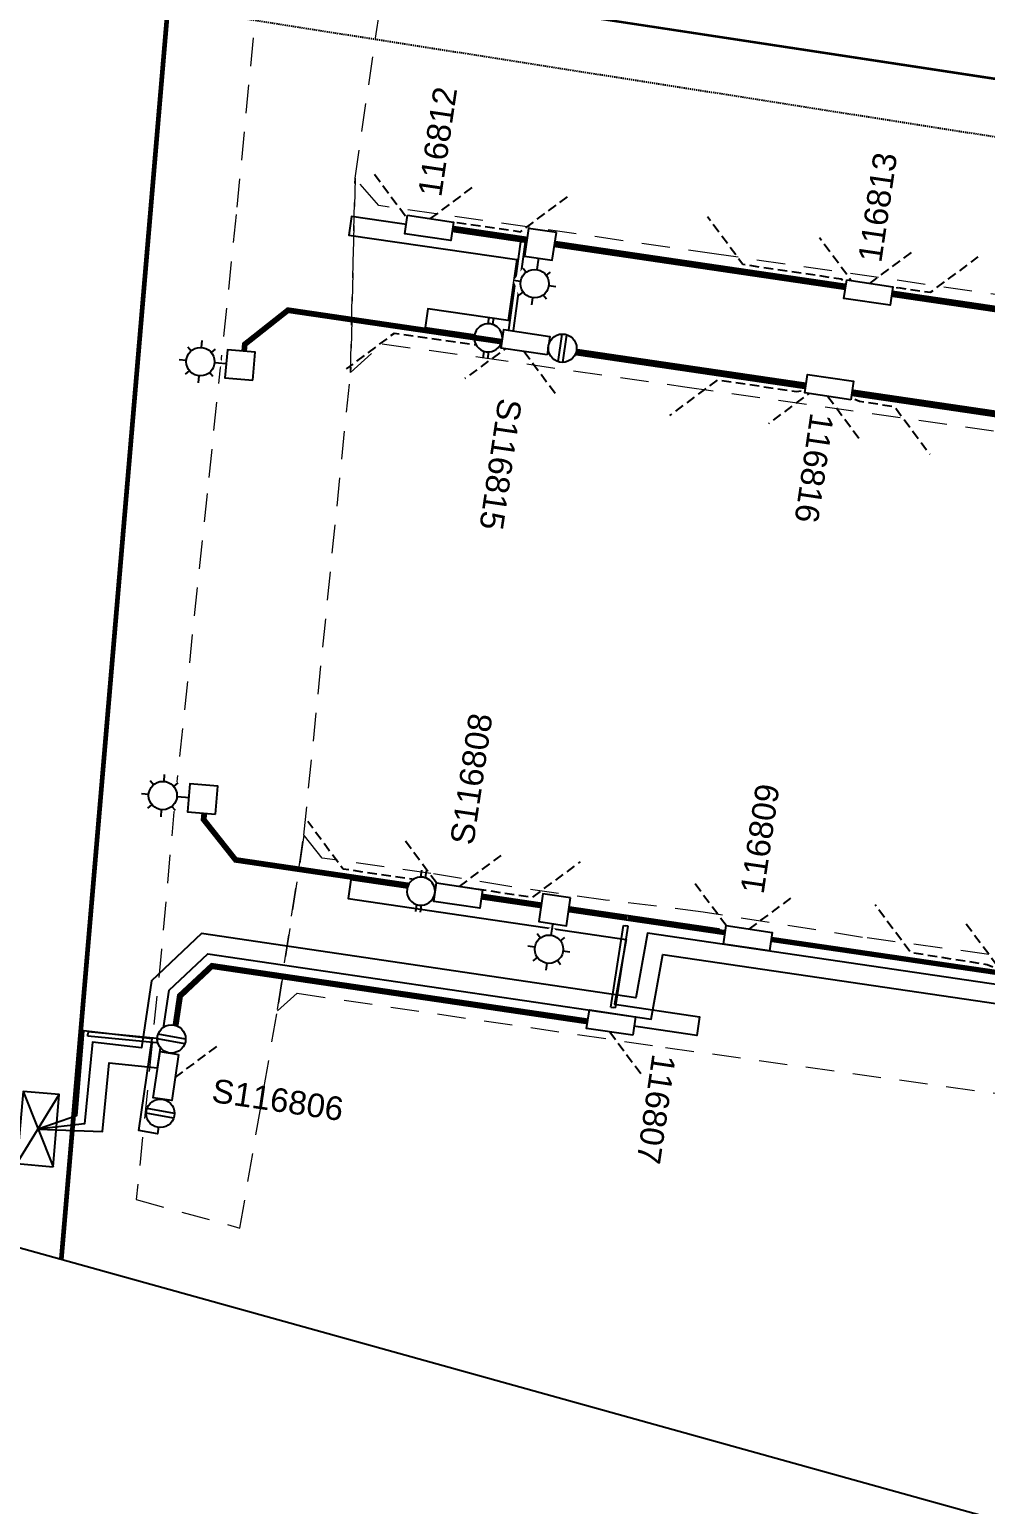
# Model space of a CAD drawing. Header units: metres. Extents: x 307322 to 308805, y 6255611 to 6257083.
# Drawn here: x 308260.2 to 308361.4, y 6256246.1 to 6256402.3 of the extents above; entities that cross this region are included whole.
import ezdxf
from ezdxf.enums import TextEntityAlignment as Align

# ---------------------------------------------------------------- set-up
doc = ezdxf.new("R2010")
doc.units = ezdxf.units.M
for name, pattern in [('Cable Exist OH', [1, 1, 0]), ('Dash', [5, 3, -2]), ('DASHED', [0.75, 0.5, -0.25]), ('HIDDEN2', [0.1875, 0.125, -0.0625]), ('IE Trench LV', [6.5, 5, -1.5])]:
    doc.linetypes.add(name, pattern=pattern)
doc.layers.get('0').update_dxf_attribs({"color": 6})
doc.layers.add('Cadastre Developer_SP_EXT', color=9, linetype='Continuous', lineweight=5)
doc.layers.add('Cadastre Land Parcels_SP_EXT', color=9, linetype='Continuous', lineweight=5)
for name, color, linetype in [('Equip_LV_NEW', 2, 'Continuous'), ('Equip_SP_SL_NEW', 2, 'Continuous'), ('Mains_HV_NEW_U72', 2, 'Continuous'), ('Mains_LV_NEW_T84', 2, 'Continuous'), ('Mains_SL_NEW_R6', 2, 'Continuous'), ('Mains_TR_EXT', 7, 'Continuous'), ('OH_Details_SP_MISC', 7, 'Continuous'), ('Services_SP_NEW_UG', 2, 'Continuous'), ('Sub_SP_NEW', 2, 'Continuous'), ('SupportsUG_SP_LV_NEW', 2, 'Continuous'), ('SupportsUG_SP_LV_SL_NEW', 2, 'Continuous'), ('Trench_SP_NEW', 2, 'Continuous'), ('UG_Details_SP_MISC', 7, 'Continuous')]:
    doc.layers.add(name, color=color, linetype=linetype)
doc.layers.add('Features_HIDE', color=1, linetype='Continuous', plot=False)
doc.styles.add('POLE_LABEL', font='arial.ttf')
doc.styles.add('SL_LABEL', font='arial.ttf')
doc.styles.get("Standard").update_dxf_attribs({"font": 'arial.ttf'})
doc.linetypes.add('Cable 1', pattern='A,7,-3,["//",Standard,S=1.5,R=0,X=-2.1,Y=-0.7],-0.001', length=10.001)
doc.linetypes.add('Cable 4', pattern='A,5.25,-0.1,["o",Standard,S=2,R=0,X=1.2,Y=-0.7],-4', length=9.35)
doc.linetypes.add('Cable E OH', pattern='A,9.4,["E",Standard,S=1.7,R=0,X=0,Y=-1],0', length=9.4)
doc.linetypes.add('Cable New UG', pattern='A,7,-0.25,["x",Standard,S=2,R=0,X=0.2,Y=-0.8],-2.1', length=9.35)
doc.linetypes.add('Cable P UG', pattern='A,6,-0.5,["P",Standard,S=1.7,R=0,X=0.5,Y=-1],-2.9', length=9.4)
doc.linetypes.add('IE Trench HV', pattern='A,7,-0.2,["/",Standard,S=3,R=0,X=0.6,Y=-1.4],-2.5', length=9.7)

# ---------------------------------------------------------------- blocks, each defined once
blk = doc.blocks.new('PILLAR_NEW')
for tag, height, flags, p in [('ASSET_NUM', 2.5, 8, (2, 4)), ('STREET_CODE', 0.2, 9, (1.5, 2))]:
    blk.add_attdef(tag, text='', height=height, dxfattribs=dict(flags=flags)).set_placement(p, align=Align.MIDDLE_LEFT)
blk.add_wipeout([(-2.47, 0.99), (2.47, 0.99), (2.47, -0.99), (-2.47, -0.99)])
at = {"lineweight": -3}
blk.add_lwpolyline([(-2.47, 0.99), (2.47, 0.99), (2.47, -0.99), (-2.47, -0.99)], close=True, dxfattribs=at)
for tag, flags, p in [('OWNED_BY', 9, (1.5, 1.8)), ('OPERATED_BY', 9, (1.5, 1.6)), ('STATE', 9, (1.5, 1.2)), ('SUPPORT_TYPE', 9, (1.5, 1)), ('SUBURB', 9, (1.5, 0.2)), ('STREETNAME', 9, (1.5, 0)), ('MAINTAINED_BY', 9, (1.5, 1.4)), ('USAGE', 9, (1.5, 0.8)), ('LEGEND', 9, (1.5, 0.6)), ('PARENT', 9, (1.5, 0.4)), ('Z', 1, (1.5, -0.6)), ('LOCATION', 9, (1.5, -0.2)), ('NOTES', 9, (1.5, -0.4))]:
    blk.add_attdef(tag, text='', height=0.2, dxfattribs=dict(flags=flags)).set_placement(p, align=Align.MIDDLE_LEFT)
blk = doc.blocks.new('SUB_PADMOUNT_NEW')
for p, q in [((-3.84, 1.92), (3.84, -1.92)), ((3.84, 1.92), (-3.84, -1.92))]:
    blk.add_line(p, q)
blk.add_lwpolyline([(-3.84, -1.92), (3.84, -1.92), (3.84, 1.92), (-3.84, 1.92)], close=True)
for tag, height, flags, p in [('ASSET_NUM', 3.5, 8, (2, 2)), ('STREET_CODE', 0.2, 9, (1.5, 0)), ('OPERATING_VOLTAGE', 0.2, 9, (1.5, -0.4)), ('ORIENTATION', 0.2, 9, (1.5, -0.6)), ('OWNED_BY', 0.2, 9, (1.5, -0.8)), ('OPERATED_BY', 0.2, 9, (1.5, -1)), ('CONSTRUCTED_VOLTAGE', 0.2, 9, (1.5, -1.4)), ('SECONDARY_VOLTAGE', 0.2, 9, (1.5, -1.6)), ('NO_PHASES', 0.2, 9, (1.5, -0.2)), ('MAINTAINED_BY', 0.2, 9, (1.5, -1.2)), ('STATE', 0.2, 9, (1.5, -1.8)), ('SUBSTATION_TYPE', 0.2, 9, (1.5, -2.2)), ('SUBURB', 0.2, 9, (1.5, -2.8)), ('STREETNAME', 0.2, 9, (1.5, -3)), ('PARENT', 0.2, 9, (1.5, -2)), ('USAGE', 0.2, 9, (1.5, -2.4)), ('LEGEND', 0.2, 9, (1.5, -2.6)), ('LOCATION', 0.2, 9, (1.5, -3.2)), ('Z', 0.2, 1, (1.5, -3.6)), ('NOTES', 0.2, 9, (1.5, -3.4))]:
    blk.add_attdef(tag, text='', height=height, dxfattribs=dict(flags=flags)).set_placement(p, align=Align.MIDDLE_LEFT)
blk = doc.blocks.new('*U778')
for tag, p, flags in [('ORIENTATION', (0, 0), 9), ('Z', (0, 0), 1), ('USAGE', (0, -0.2), 9), ('NOTES', (0, -0.4), 9)]:
    blk.add_attdef(tag, p, '', height=0.2, dxfattribs=dict(flags=flags))
blk.add_wipeout([(0.93, 6.57), (0.78, 6.67), (0.61, 6.76), (0.44, 6.83), (0.26, 6.87), (0.07, 6.89), (-0.12, 6.89), (-0.3, 6.86), (-0.49, 6.81), (-0.66, 6.74), (-0.82, 6.65), (-0.97, 6.53), (-1.11, 6.4), (-1.22, 6.26), (-1.32, 6.1), (-1.4, 5.93), (-1.45, 5.75), (-1.49, 5.56), (-1.49, 5.37), (-1.48, 5.19), (-1.44, 5), (-1.38, 4.83), (-1.3, 4.66), (-1.19, 4.5), (-1.07, 4.36), (-0.93, 4.23), (-0.78, 4.13), (-0.61, 4.04), (-0.44, 3.97), (-0.26, 3.93), (-0.07, 3.91), (0.12, 3.91), (0.3, 3.94), (0.49, 3.99), (0.66, 4.06), (0.82, 4.15), (0.97, 4.27), (1.11, 4.4), (1.22, 4.54), (1.32, 4.7), (1.4, 4.87), (1.45, 5.05), (1.49, 5.24), (1.49, 5.43), (1.48, 5.61), (1.44, 5.8), (1.38, 5.97), (1.3, 6.14), (1.19, 6.3), (1.07, 6.44)])
for p, q in [((-1.47, 5.65), (-2.22, 5.65)), ((-1.47, 5.15), (-2.22, 5.15)), ((1.47, 5.65), (2.22, 5.65)), ((1.47, 5.15), (2.22, 5.15))]:
    blk.add_line(p, q)
blk.add_lwpolyline([(0, 3.91, 1), (0, 6.89, 1)], format="xyb", close=True)
blk = doc.blocks.new('*U779')
for tag, flags, p in [('ACTUAL_STATUS', 9, (1.5, 0)), ('CONSTRUCTED_VOLTAGE', 9, (1.5, -0.2)), ('OPERATING_VOLTAGE', 9, (1.5, -0.6)), ('ORIENTATION', 9, (1.5, -0.8)), ('STATE', 9, (1.5, -1)), ('SWITCH_TYPE', 9, (1.5, -1.2)), ('NO_PHASES', 9, (1.5, -0.4)), ('USAGE', 9, (1.5, -1.4)), ('NOTES', 9, (1.5, -1.6)), ('OWNED_BY', 9, (1.5, -1.8)), ('OPERATED_BY', 9, (1.5, -2)), ('TYPE', 9, (1.5, -2.6)), ('Z', 1, (1.5, -2.8)), ('MAINTAINED_BY', 9, (1.5, -2.2)), ('NUMBER_OF_PHASES', 9, (1.5, -2.4))]:
    blk.add_attdef(tag, text='', height=0.2, dxfattribs=dict(flags=flags)).set_placement(p, align=Align.MIDDLE_LEFT)
blk.add_wipeout([(-1.06, 4.34), (-0.92, 4.22), (-0.76, 4.11), (-0.59, 4.03), (-0.42, 3.97), (-0.23, 3.92), (-0.05, 3.91), (0.14, 3.91), (0.33, 3.94), (0.51, 3.99), (0.68, 4.07), (0.84, 4.16), (0.99, 4.28), (1.12, 4.41), (1.24, 4.56), (1.33, 4.72), (1.41, 4.89), (1.46, 5.07), (1.49, 5.26), (1.49, 5.45), (1.48, 5.63), (1.43, 5.82), (1.37, 5.99), (1.29, 6.16), (1.18, 6.32), (1.06, 6.46), (0.92, 6.58), (0.76, 6.69), (0.59, 6.77), (0.42, 6.83), (0.23, 6.88), (0.05, 6.89), (-0.14, 6.89), (-0.33, 6.86), (-0.51, 6.81), (-0.68, 6.73), (-0.84, 6.64), (-0.99, 6.52), (-1.12, 6.39), (-1.24, 6.24), (-1.33, 6.08), (-1.41, 5.91), (-1.46, 5.73), (-1.49, 5.54), (-1.49, 5.35), (-1.48, 5.17), (-1.43, 4.98), (-1.37, 4.81), (-1.29, 4.64), (-1.18, 4.48)])
for p, q in [((1.48, 5.65), (-1.48, 5.65)), ((1.48, 5.15), (-1.48, 5.15))]:
    blk.add_line(p, q)
blk.add_circle((0, 5.4), 1.5)
blk = doc.blocks.new('COLUMN_NEW')
for tag, flags, p in [('Z', 1, (1.5, -2.8)), ('NOTES', 9, (1.5, -2.4)), ('LABEL_ALIGNMENT', 9, (1.5, -2.6))]:
    blk.add_attdef(tag, text='', height=0.2, dxfattribs=dict(flags=flags)).set_placement(p, align=Align.MIDDLE_LEFT)
blk.add_wipeout([(-1.485, -1.485), (1.485, -1.485), (1.485, 1.485), (-1.485, 1.485)])
at = {"lineweight": -3}
blk.add_lwpolyline([(-1.485, -1.485), (1.485, -1.485), (1.485, 1.485), (-1.485, 1.485)], close=True, dxfattribs=at)
at = {"flags": 9}
for tag, height, p in [('ASSET_NUM', 2.5, (2, 2)), ('STREET_CODE', 0.2, (1.5, 0)), ('OWNED_BY', 0.2, (1.5, -0.4)), ('OPERATED_BY', 0.2, (1.5, -0.6)), ('STATE', 0.2, (1.5, -1)), ('COLUMN_TYPE', 0.2, (1.5, -0.2)), ('USAGE', 0.2, (1.5, -1.2)), ('MAINTAINED_BY', 0.2, (1.5, -0.8)), ('LEGEND', 0.2, (1.5, -1.4)), ('PARENT', 0.2, (1.5, -1.6)), ('SUBURB', 0.2, (1.5, -1.8)), ('STREETNAME', 0.2, (1.5, -2)), ('LOCATION', 0.2, (1.5, -2.2))]:
    blk.add_attdef(tag, text='', height=height, dxfattribs=at).set_placement(p, align=Align.MIDDLE_LEFT)
at = {"style": 'POLE_LABEL', "flags": 9}
blk.add_attdef('STRUCTURE_PLANT_NUMBER', text='', height=0.2, dxfattribs=at).set_placement((1.5, 0.242), align=Align.MIDDLE_LEFT)
blk = doc.blocks.new('SL_LANTERN_NEW')
blk.add_line((0, 0), (0, 0))
for tag, p, flags in [('Z', (0, 0), 1), ('OPERATED_BY', (0, -9.61), 9)]:
    blk.add_attdef(tag, p, '', height=0.2, dxfattribs=dict(flags=flags))
at = {"style": 'SL_LABEL', "flags": 9}
blk.add_attdef('STREET_CODE', text='', height=0.2, dxfattribs=at).set_placement((0, -0.2), align=Align.MIDDLE_LEFT)
for tag, height, flags, p in [('CONSTRUCTED_VOLTAGE', 0.2, 9, (0, -0.4)), ('CONTROL_TYPE', 0.2, 9, (0, -0.6)), ('OPERATING_VOLTAGE', 0.2, 9, (0, -1.4)), ('ORIENTATION', 0.2, 9, (0, -1.6)), ('LANTERN_PURPOSE', 0.2, 9, (0, -0.8)), ('LANTERN_TYPE', 0.2, 9, (0, -1)), ('NO_PHASES', 0.2, 9, (0, -1.2)), ('LNUMBER', 2.5, 8, (1.2, -2.8)), ('OWNED_BY', 0.2, 9, (0, -1.8)), ('STATE', 0.2, 9, (0, -2)), ('CEXIST', 0.2, 9, (0, -2.4)), ('CNEW', 0.2, 9, (0, -2.6)), ('CNUMBER', 0.2, 9, (0, -2.8)), ('CREMOVE', 0.2, 9, (0, -3)), ('CREPLACE', 0.2, 9, (0, -3.2)), ('USAGE', 0.2, 9, (0, -2.2)), ('LKINGHEIGHT', 0.2, 9, (0, -3.4)), ('LBRACKET', 0.2, 9, (0, -3.6)), ('LBRACKETVOCAB', 0.2, 9, (0, -3.8)), ('LCATEGORY', 0.2, 9, (0, -4)), ('LCHARGE1', 0.2, 9, (0, -4.2)), ('LCHARGE1PERCENT', 0.2, 9, (0, -4.4)), ('LCHARGE2', 0.2, 9, (0, -4.6)), ('LCHARGE2PERCENT', 0.2, 9, (0, -4.8)), ('LCHARGE3', 0.2, 9, (0, -5)), ('LCHARGE3PERCENT', 0.2, 9, (0, -5.2)), ('LEXIST', 0.2, 9, (0, -5.4)), ('LLAMP', 0.2, 9, (0, -5.6)), ('LLAMPVOCAB', 0.2, 9, (0, -5.8)), ('LMAST', 0.2, 9, (0, -6)), ('LMASTVOCAB', 0.2, 9, (0, -6.2)), ('LNEW', 0.2, 9, (0, -6.4)), ('LANTNUMBER', 0.2, 9, (0, -6.6)), ('LOUTREACH', 0.2, 9, (0, -7)), ('LOUTREACHVOCAB', 0.2, 9, (0, -7.2)), ('LRATECODE', 0.2, 9, (0, -7.4)), ('LREMOVE', 0.2, 9, (0, -7.6)), ('LREPLACE', 0.2, 9, (0, -7.8)), ('SUBURB', 0.2, 9, (0, -8.6)), ('STREETNAME', 0.2, 9, (0, -8.8)), ('LTYPE', 0.2, 9, (0, -8)), ('LTYPEVOCAB', 0.2, 9, (0, -8.2)), ('LEGEND', 0.2, 9, (0, -8.4)), ('LOCATION', 0.2, 9, (0, -9)), ('NOTES', 0.2, 9, (0, -9.2)), ('MAINTAINED_BY', 0.2, 9, (0, -9.86))]:
    blk.add_attdef(tag, text='', height=height, dxfattribs=dict(flags=flags)).set_placement(p, align=Align.MIDDLE_LEFT)
blk.add_wipeout([(0, 6.47), (1.46, 5.68), (2.25, 4.22), (1.46, 2.76), (0, 1.86), (-1.46, 2.76), (-2.25, 4.22), (-1.46, 5.68)])
for p, q in [((0, 5.72), (0, 6.47)), ((-1.46, 5.68), (-1.06, 5.28)), ((1.46, 5.68), (1.06, 5.28)), ((-2.25, 4.22), (-1.5, 4.22)), ((-1.46, 2.76), (-1.06, 3.16)), ((1.46, 2.76), (1.06, 3.16)), ((1.5, 4.22), (2.25, 4.22)), ((0, 0), (0, 2.72))]:
    blk.add_line(p, q)
blk.add_circle((0, 4.22), 1.5)
blk.add_attdef('ASSET_NUM', text='', height=2.5, dxfattribs=at).set_placement((2, 2), align=Align.MIDDLE_LEFT)
blk = doc.blocks.new('*U780')
for tag, flags, p in [('ACTUAL_STATUS', 9, (1.5, 0)), ('CONSTRUCTED_VOLTAGE', 9, (1.5, -0.2)), ('OPERATING_VOLTAGE', 9, (1.5, -0.6)), ('ORIENTATION', 9, (1.5, -0.8)), ('STATE', 9, (1.5, -1)), ('SWITCH_TYPE', 9, (1.5, -1.2)), ('NO_PHASES', 9, (1.5, -0.4)), ('USAGE', 9, (1.5, -1.4)), ('NOTES', 9, (1.5, -1.6)), ('OWNED_BY', 9, (1.5, -1.8)), ('OPERATED_BY', 9, (1.5, -2)), ('TYPE', 9, (1.5, -2.6)), ('Z', 1, (1.5, -2.8)), ('MAINTAINED_BY', 9, (1.5, -2.2)), ('NUMBER_OF_PHASES', 9, (1.5, -2.4))]:
    blk.add_attdef(tag, text='', height=0.2, dxfattribs=dict(flags=flags)).set_placement(p, align=Align.MIDDLE_LEFT)
blk.add_wipeout([(-1, 4.29), (-0.86, 4.18), (-0.7, 4.08), (-0.52, 4), (-0.35, 3.95), (-0.16, 3.91), (0.03, 3.91), (0.21, 3.92), (0.4, 3.96), (0.57, 4.02), (0.74, 4.1), (0.9, 4.21), (1.04, 4.33), (1.17, 4.47), (1.28, 4.62), (1.36, 4.79), (1.43, 4.96), (1.47, 5.15), (1.49, 5.33), (1.49, 5.52), (1.46, 5.71), (1.41, 5.89), (1.34, 6.06), (1.25, 6.22), (1.13, 6.37), (1, 6.51), (0.86, 6.62), (0.7, 6.72), (0.52, 6.8), (0.35, 6.85), (0.16, 6.89), (-0.03, 6.89), (-0.21, 6.88), (-0.4, 6.84), (-0.57, 6.78), (-0.74, 6.7), (-0.9, 6.59), (-1.04, 6.47), (-1.17, 6.33), (-1.28, 6.18), (-1.36, 6.01), (-1.43, 5.84), (-1.47, 5.65), (-1.49, 5.47), (-1.49, 5.28), (-1.46, 5.09), (-1.41, 4.91), (-1.34, 4.74), (-1.25, 4.58), (-1.13, 4.43)])
for p, q in [((1.46, 5.72), (-1.49, 5.58)), ((1.49, 5.22), (-1.46, 5.08))]:
    blk.add_line(p, q)
blk.add_circle((0, 5.4), 1.5)

msp = doc.modelspace()

# ---------------------------------------------------------------- linework, layer by layer
at = {"layer": 'Cadastre Developer_SP_EXT', "linetype": 'Dash'}
for points in [[(308285.34, 6256416.3), (308282.12, 6256382.68), (308279.04, 6256353.11), (308275.56, 6256319.85), (308274.22, 6256304.86), (308271.55, 6256278.36), (308282.52, 6256275.35), (308286.5, 6256298.5), (308289.29, 6256316.96), (308294.23, 6256365.95), (308294.7, 6256386.5), (308298.78, 6256414.31), (308285.34, 6256416.3)], [(308410.34, 6256367.48), (308397.01, 6256369.37), (308388.65, 6256370.51), (308369.91, 6256373.12), (308332.97, 6256378.47), (308297.24, 6256383.62), (308294.7, 6256386.5), (308294.23, 6256365.95), (308297.58, 6256368.97), (308307.95, 6256367.56), (308329.63, 6256364.42), (308401.64, 6256354.17), (308410.34, 6256367.48)], [(308386.83, 6256282.65), (308390.25, 6256303.46), (308386.57, 6256300.98), (308348.43, 6256306.13), (308331.57, 6256308.81), (308321.2, 6256310.08), (308310.89, 6256311.55), (308302.73, 6256312.89), (308291.22, 6256314.53), (308289.29, 6256316.96), (308286.48, 6256298.34), (308288.59, 6256300.21), (308327.58, 6256294.47), (308383.2, 6256286.74), (308386.83, 6256282.65)]]:
    msp.add_lwpolyline(points, close=True, dxfattribs=at)
at = {"layer": 'Cadastre Land Parcels_SP_EXT', "linetype": 'Continuous'}
msp.add_lwpolyline([(308360.83, 6256244.98), (308228.43, 6256281.82)], dxfattribs=at)
at = {"layer": 'Features_HIDE', "linetype": 'HIDDEN2'}
msp.add_lwpolyline([(308078.76, 6256458.91), (308075.21, 6256436.14), (308456.88, 6256376.03), (308461.39, 6256390.47), (308089.8, 6256445.47), (308091.53, 6256457.19), (308078.76, 6256458.91)], close=True, dxfattribs=at)
at = {"layer": 'Features_HIDE', "linetype": 'Cable P UG'}
msp.add_lwpolyline([(308297.36, 6256406.97), (308461.93, 6256381.85)], dxfattribs=at)
at = {"layer": 'Features_HIDE', "linetype": 'Cable E OH'}
msp.add_lwpolyline([(308297.36, 6256406.97), (308461.93, 6256381.85)], dxfattribs=at)
at = {"layer": 'Features_HIDE', "linetype": 'Continuous'}
msp.add_lwpolyline([(308228.43, 6256281.82), (308360.83, 6256244.98)], dxfattribs=at)
at = {"layer": 'Mains_LV_NEW_T84', "linetype": 'Cable New UG', "flags": 128}
for points in [[(308302.55, 6256381.25), (308407.63, 6256365.75), (308412.18, 6256368.63), (308418.29, 6256388.38), (308420.25, 6256390.34)], [(308420.23, 6256390.36), (308423.98, 6256385.23), (308402.94, 6256317.2), (308396.93, 6256318.92), (308398.44, 6256323.84), (308399.93, 6256333.9), (308397.95, 6256334.19), (308396.49, 6256324.28), (308389.76, 6256302.54), (308384.11, 6256298.97), (308369.41, 6256301.2), (308303.17, 6256310.91)], [(308302.55, 6256381.25), (308294.33, 6256382.47), (308294.04, 6256380.49), (308311.84, 6256377.9), (308310.9, 6256371.43), (308302.4, 6256372.68), (308302.11, 6256370.71), (308312.75, 6256369.14)], [(308380.27, 6256359.21), (308312.75, 6256369.14)], [(308303.17, 6256310.91), (308294.27, 6256312.22), (308293.98, 6256310.25), (308323.4, 6256305.9), (308322.16, 6256299.06), (308331.18, 6256297.73), (308330.89, 6256295.75), (308321.81, 6256297.09)], [(308321.81, 6256297.09), (308279.46, 6256303.34), (308275.95, 6256300.04), (308274.71, 6256291.59)], [(308274.71, 6256291.59), (308273.78, 6256285.33), (308271.81, 6256285.67), (308273.24, 6256295.37), (308265.97, 6256296.23), (308265.21, 6256287.24), (308261.15, 6256285.83)]]:
    msp.add_lwpolyline(points, dxfattribs=at)
at = {"layer": 'Mains_SL_NEW_R6', "linetype": 'Cable 4', "flags": 128}
for points in [[(308302.55, 6256381.25), (308303.84, 6256381.57), (308313.31, 6256380.18), (308314.33, 6256379.52)], [(308279.07, 6256320.82), (308278.88, 6256318.68), (308282.17, 6256314.51), (308302.58, 6256311.5), (308303.17, 6256310.91)], [(308333.84, 6256306.39), (308333.25, 6256306.98), (308317.16, 6256309.36), (308315.84, 6256309.05)]]:
    msp.add_lwpolyline(points, dxfattribs=at)
at = {"layer": 'Mains_TR_EXT', "linetype": 'Cable Exist OH'}
msp.add_lwpolyline([(308297.36, 6256406.97), (308460.52, 6256382.17)], dxfattribs=at)
at = {"layer": 'OH_Details_SP_MISC', "color": 7, "linetype": 'Continuous', "flags": 128}
msp.add_lwpolyline([(308460.52, 6256382.17), (308297.33, 6256406.98), (308210.32, 6256420.71)], dxfattribs=at)
at = {"layer": 'Services_SP_NEW_UG', "linetype": 'DASHED', "ltscale": 2, "flags": 128}
for points in [[(308302.55, 6256381.25), (308300.65, 6256381.63), (308300, 6256382.54), (308296.67, 6256387.03)], [(308302.55, 6256381.25), (308305.52, 6256381.83), (308312.22, 6256380.85), (308317.28, 6256384.61)], [(308302.69, 6256382.23), (308307.18, 6256385.57)], [(308349.05, 6256374.4), (308346.15, 6256375.83), (308335.77, 6256377.36), (308332.02, 6256382.42)], [(308349.05, 6256374.4), (308347.2, 6256375.71), (308343.87, 6256380.2)], [(308349.05, 6256374.4), (308352.2, 6256374.93), (308355.63, 6256374.43), (308360.68, 6256378.18)], [(308349.19, 6256375.38), (308353.68, 6256378.71)], [(308312.75, 6256369.14), (308309.1, 6256368.63), (308298.83, 6256370.08), (308293.78, 6256366.33)], [(308312.75, 6256369.14), (308310.82, 6256368.62), (308306.33, 6256365.29)], [(308312.6, 6256368.16), (308315.94, 6256363.67)], [(308344.9, 6256364.39), (308341.45, 6256363.89), (308333.03, 6256365.13), (308327.98, 6256361.37)], [(308344.9, 6256364.39), (308342.94, 6256363.86), (308338.46, 6256360.52)], [(308344.9, 6256364.39), (308348.12, 6256362.9), (308351.8, 6256362.34), (308355.55, 6256357.29)], [(308344.76, 6256363.41), (308348.09, 6256358.93)], [(308305.62, 6256310.55), (308302.47, 6256312.04), (308293.44, 6256313.35), (308289.69, 6256318.4)], [(308303.32, 6256311.89), (308299.98, 6256316.38)], [(308303.17, 6256310.91), (308306.09, 6256311.48), (308313.52, 6256310.39), (308318.58, 6256314.14)], [(308305.77, 6256311.53), (308310.25, 6256314.86)], [(308333.99, 6256307.37), (308330.65, 6256311.85)], [(308336.44, 6256307), (308340.92, 6256310.34)], [(308364.98, 6256301.79), (308361.63, 6256303.23), (308353.53, 6256304.51), (308349.77, 6256309.56)], [(308362.68, 6256303.13), (308359.34, 6256307.62)], [(308321.67, 6256296.13), (308325, 6256291.64)], [(308275.66, 6256291.3), (308280.15, 6256294.63)]]:
    msp.add_lwpolyline(points, dxfattribs=at)
at = {"layer": 'Trench_SP_NEW', "linetype": 'IE Trench HV', "const_width": 0.5, "flags": 128}
for points in [[(308275.99, 6256417.54), (308263.61, 6256272.03)], [(308394.57, 6256319.1), (308389.51, 6256302.73), (308384.04, 6256299.29), (308323.55, 6256308.18)], [(308321.75, 6256296.8), (308279.56, 6256303.02), (308276.24, 6256299.9), (308275.55, 6256295.28)]]:
    msp.add_lwpolyline(points, dxfattribs=at)
at = {"layer": 'Trench_SP_NEW', "linetype": 'IE Trench LV', "flags": 128}
for points, const_width in [([(308302.59, 6256381.55), (308407.56, 6256366.07), (308411.93, 6256368.82), (308417.97, 6256388.64)], 0.6), ([(308312.7, 6256368.84), (308373.55, 6256359.86)], 0.6), ([(308278.87, 6256320.84), (308278.67, 6256318.61), (308282.06, 6256314.33), (308303.12, 6256311.22)], 0.6), ([(308303.12, 6256311.22), (308323.51, 6256308.18)], 0.6), ([(308275.34, 6256293.84), (308275.47, 6256294.74)], 0.1)]:
    msp.add_lwpolyline(points, dxfattribs=dict(at, const_width=const_width))
at = {"layer": 'UG_Details_SP_MISC'}
for p, q in [((308310.93, 6256369.91), (308312.29, 6256380.07)), ((308311.41, 6256369.85), (308312.77, 6256380.01)), ((308312.29, 6256380.07), (308312.53, 6256380.04)), ((308312.77, 6256380.01), (308312.53, 6256380.04)), ((308310.93, 6256369.91), (308311.17, 6256369.88)), ((308311.41, 6256369.85), (308311.17, 6256369.88)), ((308321.79, 6256298.75), (308323.13, 6256307.37)), ((308322.27, 6256298.68), (308323.61, 6256307.3)), ((308323.13, 6256307.37), (308323.37, 6256307.34)), ((308323.61, 6256307.3), (308323.37, 6256307.34)), ((308321.79, 6256298.75), (308322.03, 6256298.71)), ((308322.27, 6256298.68), (308322.03, 6256298.71)), ((308266.4, 6256295.65), (308266.42, 6256295.89)), ((308274.78, 6256294.85), (308266.4, 6256295.65)), ((308266.45, 6256296.13), (308266.42, 6256295.89)), ((308274.83, 6256295.33), (308266.45, 6256296.13)), ((308274.78, 6256294.85), (308274.81, 6256295.09)), ((308274.83, 6256295.33), (308274.81, 6256295.09))]:
    msp.add_line(p, q, dxfattribs=at)

# ---------------------------------------------------------------- block references
at = {"layer": 'Sub_SP_NEW'}
ref = msp.add_blockref('SUB_PADMOUNT_NEW', (308261.15, 6256285.83), dxfattribs=dict(at, rotation=85.13695251390084))
ref.add_attrib('ASSET_NUM', '29205', dxfattribs={"layer": 'Features_HIDE', "height": 2.5}).set_placement((308247.35, 6256287.17), align=Align.MIDDLE_LEFT)

# ---------------------------------------------------------------- next in the draw order: block references
at = {"layer": 'Equip_LV_NEW', "linetype": 'Cable New UG', "rotation": 81.30180828836525}
msp.add_blockref('*U778', (308314.15, 6256368.79), dxfattribs=at)
at = {"layer": 'Equip_SP_SL_NEW'}
for p, rotation in [((308278.56, 6256320.79), 85.17117531518709), ((308315.84, 6256309.05), 171.6967247222972)]:
    msp.add_blockref('SL_LANTERN_NEW', p, dxfattribs=dict(at, rotation=rotation))
at = {"layer": 'SupportsUG_SP_LV_NEW'}
ref = msp.add_blockref('PILLAR_NEW', (308302.55, 6256381.25), dxfattribs=dict(at, rotation=351.6088899246359))
ref.add_attrib('ASSET_NUM', '116812', dxfattribs={"layer": '0', "height": 2.5, "rotation": 81.6089}).set_placement((308302.59, 6256384.62), align=Align.MIDDLE_LEFT)
ref = msp.add_blockref('PILLAR_NEW', (308349.05, 6256374.4), dxfattribs=dict(at, rotation=351.6088899246359))
ref.add_attrib('ASSET_NUM', '116813', dxfattribs={"layer": '0', "height": 2.5, "rotation": 81.6089}).set_placement((308349.17, 6256377.67), align=Align.MIDDLE_LEFT)
ref = msp.add_blockref('PILLAR_NEW', (308344.9, 6256364.39), dxfattribs=dict(at, rotation=171.6088897149294))
ref.add_attrib('ASSET_NUM', '116816', dxfattribs={"layer": '0', "height": 2.5, "rotation": 261.6089}).set_placement((308344.16, 6256361.58), align=Align.MIDDLE_LEFT)
ref = msp.add_blockref('PILLAR_NEW', (308305.62, 6256310.55), dxfattribs=dict(at, rotation=351.6088899246359))
ref.add_attrib('ASSET_NUM', 'S116808', dxfattribs={"layer": '0', "height": 2.5, "rotation": 81.6089}).set_placement((308305.99, 6256315.99), align=Align.MIDDLE_LEFT)
ref = msp.add_blockref('PILLAR_NEW', (308321.81, 6256297.11), dxfattribs=dict(at, rotation=171.6088897149294))
ref.add_attrib('ASSET_NUM', '116807', dxfattribs={"layer": '0', "height": 2.5, "rotation": 261.6089}).set_placement((308327.43, 6256293.69), align=Align.MIDDLE_LEFT)
ref = msp.add_blockref('PILLAR_NEW', (308274.68, 6256291.44), dxfattribs=dict(at, rotation=261.6088897149294))
ref.add_attrib('ASSET_NUM', 'S116806', dxfattribs={"layer": '0', "height": 2.5, "rotation": 351.6089}).set_placement((308279.61, 6256289.95), align=Align.MIDDLE_LEFT)

# ---------------------------------------------------------------- next in the draw order: linework, layer by layer
at = {"layer": 'Mains_HV_NEW_U72', "linetype": 'Cable 1', "flags": 128}
msp.add_lwpolyline([(308261.15, 6256285.83), (308267.98, 6256285.57), (308268.69, 6256292.85), (308273.8, 6256292.3), (308275.01, 6256300.53), (308279.12, 6256304.4), (308326.04, 6256297.48), (308327.3, 6256304.32), (308381.48, 6256296.33), (308380.27, 6256288.54), (308380.35, 6256287.17), (308382.58, 6256286.61), (308385.36, 6256282.63), (308387.01, 6256251.83), (308375.31, 6256248.16)], dxfattribs=at)

# ---------------------------------------------------------------- next in the draw order: block references
at = {"layer": 'SupportsUG_SP_LV_NEW'}
ref = msp.add_blockref('PILLAR_NEW', (308312.75, 6256369.14), dxfattribs=dict(at, rotation=171.6088897149294))
ref.add_attrib('ASSET_NUM', 'S116815', dxfattribs={"layer": '0', "height": 2.5, "rotation": 261.6089}).set_placement((308311.14, 6256363.13), align=Align.MIDDLE_LEFT)
at = {"layer": 'SupportsUG_SP_LV_SL_NEW'}
for p, rotation in [((308278.56, 6256320.79), 85.17117531518709), ((308315.84, 6256309.05), 171.6967247222972)]:
    msp.add_blockref('COLUMN_NEW', p, dxfattribs=dict(at, rotation=rotation))

# ---------------------------------------------------------------- next in the draw order: linework, layer by layer
at = {"layer": 'Mains_SL_NEW_R6', "linetype": 'Cable 4', "flags": 128}
msp.add_lwpolyline([(308282.54, 6256366.73), (308283.22, 6256368.82), (308287.66, 6256372.33), (308310.23, 6256369)], dxfattribs=at)
at = {"layer": 'Trench_SP_NEW', "linetype": 'IE Trench LV', "const_width": 0.6, "flags": 128}
msp.add_lwpolyline([(308282.83, 6256366.71), (308283.03, 6256368.92), (308287.61, 6256372.54), (308310.26, 6256369.2)], dxfattribs=at)

# ---------------------------------------------------------------- next in the draw order: block references
at = {"layer": 'Equip_LV_NEW', "linetype": 'IE Trench LV', "rotation": 261.6088897247608}
msp.add_blockref('*U779', (308311.32, 6256369.3), dxfattribs=at)

# ---------------------------------------------------------------- next in the draw order: block references
at = {"layer": 'Equip_SP_SL_NEW'}
for p, rotation in [((308314.33, 6256379.52), 171.6967247222972), ((308282.54, 6256366.73), 85.17117531518709)]:
    msp.add_blockref('SL_LANTERN_NEW', p, dxfattribs=dict(at, rotation=rotation))

# ---------------------------------------------------------------- next in the draw order: block references
at = {"layer": 'SupportsUG_SP_LV_SL_NEW'}
for p, rotation in [((308314.33, 6256379.52), 171.6967247222972), ((308282.54, 6256366.73), 85.17117531518709)]:
    msp.add_blockref('COLUMN_NEW', p, dxfattribs=dict(at, rotation=rotation))

# ---------------------------------------------------------------- next in the draw order: linework, layer by layer
at = {"layer": 'Mains_HV_NEW_U72', "linetype": 'Cable New UG', "flags": 128}
msp.add_lwpolyline([(308420.28, 6256390.37), (308422.29, 6256383.16), (308403.17, 6256321.31), (308397.15, 6256323.02), (308390.61, 6256301.89), (308384.33, 6256297.93), (308325.68, 6256306.58), (308324.42, 6256299.74), (308278.46, 6256306.52), (308273.14, 6256301.51), (308272.09, 6256294.44), (308266.9, 6256295.03), (308266.05, 6256286.4), (308261.15, 6256285.83)], dxfattribs=at)

# ---------------------------------------------------------------- next in the draw order: block references
at = {"layer": 'Equip_LV_NEW', "linetype": 'Cable New UG', "rotation": 81.30180828836525}
msp.add_blockref('*U778', (308307.02, 6256310.2), dxfattribs=at)
at = {"layer": 'Equip_LV_NEW', "linetype": 'IE Trench LV', "rotation": 346.6034481483831}
for p in [(308274.02, 6256290.12), (308272.84, 6256282.24)]:
    msp.add_blockref('*U780', p, dxfattribs=at)
at = {"layer": 'SupportsUG_SP_LV_NEW'}
ref = msp.add_blockref('PILLAR_NEW', (308336.29, 6256306.03), dxfattribs=dict(at, rotation=351.6088899246359))
ref.add_attrib('ASSET_NUM', '116809', dxfattribs={"layer": '0', "height": 2.5, "rotation": 81.6089}).set_placement((308336.71, 6256310.81), align=Align.MIDDLE_LEFT)

doc.saveas('drawing.dxf')
